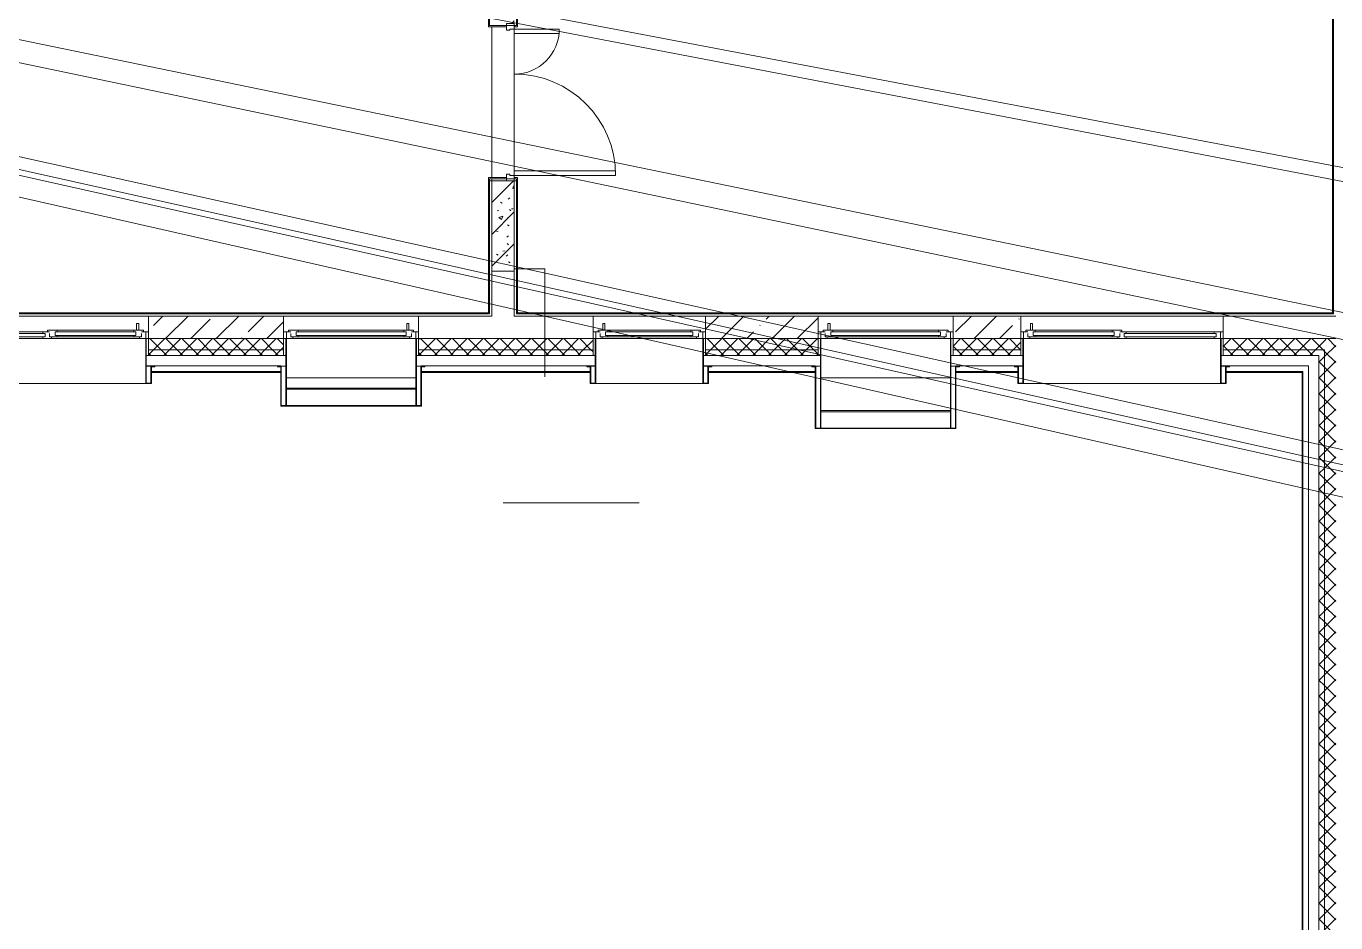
# Model space of a CAD drawing. Header units: millimetres. Extents: x -584918 to 2941280, y 3000189 to 4229862.
# Drawn here: x 179597 to 191234, y 4007252 to 4015217 of the extents above; entities that cross this region are included whole.
import ezdxf

# ---------------------------------------------------------------- set-up
doc = ezdxf.new("R2010")
doc.units = ezdxf.units.MM
doc.linetypes.add('ASVP_Невидимые', pattern=[5, 3, -2])
for name, color, linetype, lineweight in [('_ Окна', 7, 'Continuous', 0), ('Двери', 7, 'Continuous', 0), ('Линии', 7, 'Continuous', 0), ('Обобщенные модели', 7, 'Continuous', 0), ('Ограждение', 7, 'Continuous', 0), ('Окна', 7, 'Continuous', 0), ('Перекрытие', 7, 'Continuous', 0), ('Стены внутренние', 7, 'Continuous', 0), ('Стены наружные', 7, 'Continuous', 0), ('Стены несущие', 7, 'Continuous', 0), ('Стены отделка', 7, 'Continuous', 0), ('Стены перегородки', 7, 'Continuous', 0), ('Стены разрез', 7, 'Continuous', 0), ('Стены штриховка', 7, 'Continuous', 0), ('экспертиза ДУ', 1, 'Continuous', 0)]:
    doc.layers.add(name, color=color, linetype=linetype, lineweight=lineweight)
pattern_1 = [(45, (188753.27, 4005092.9), (-224.506, 224.506), []), (45, (188977.77, 4005092.9), (-224.506, 224.506), [396.875, -79.375, 3.353, -76.022])]
pattern_2 = [(45, (188753.27, 4005092.9), (-235.732, 235.732), []), (45, (188910.42, 4005092.9), (-235.732, 235.732), [])]
pattern_3 = [(45, (188753.27, 4005092.92), (-70.7107, 70.7107), []), (135, (188753.27, 4005092.92), (-70.7107, -70.7107), [])]

# ---------------------------------------------------------------- blocks, each defined once
blk = doc.blocks.new('ASVP_ДверьДеревянная_2 полотна - Межкомнатная 1300х2000h_полотна_ Г Л _1220 в свету_-7189999-АР Этаж 03')
at = {"layer": 'Двери', "lineweight": 18}
for p, q in [((650, 1000), (610, 1000)), ((610, 1000), (610, 100)), ((650, 100), (650, 1000)), ((-650, 500), (-610, 500)), ((-650, 100), (-650, 500)), ((-610, 500), (-610, 100)), ((-680, 100), (-650, 100)), ((-680, 30), (-680, 100)), ((-640, 30), (-680, 30)), ((-610, 100), (-650, 100)), ((-650, 100), (-650, 60)), ((-650, 60), (-640, 60)), ((-640, 60), (-640, 30)), ((610, 100), (650, 100)), ((650, 60), (640, 60)), ((640, 60), (640, 30)), ((640, 30), (680, 30)), ((680, 100), (650, 100)), ((650, 100), (650, 60)), ((680, 30), (680, 100))]:
    blk.add_line(p, q, dxfattribs=at)
at = {"layer": 'Двери', "linetype": 'ASVP_Невидимые', "lineweight": 18}
for p, q in [((-700, 100), (-680, 100)), ((-700, 30), (-700, 100)), ((-680, 30), (-700, 30)), ((-680, 100), (-680, 30)), ((700, 100), (680, 100)), ((680, 100), (680, 30)), ((680, 30), (700, 30)), ((700, 30), (700, 100))]:
    blk.add_line(p, q, dxfattribs=at)
at = {"layer": 'Двери'}
for centre, radius, start, end in [((650, 100), 900, 90, 180), ((-650, 100), 400, 360, 90)]:
    blk.add_arc(centre, radius, start, end, dxfattribs=at)
blk = doc.blocks.new('ASVP_НАЛИЧНИК МДФ_Двери - Наличник дверной МДФ-7405303-АР Этаж 03')
at = {"layer": 'Обобщенные модели'}
for p, q in [((-680, 150), (-680, -1)), ((-670, -5), (-670, 150)), ((670, 150), (670, -5)), ((680, -1), (680, 150)), ((-681, 0), (-740, 0)), ((-740, 0), (-740, -5)), ((-681, -1), (-681, 0)), ((740, 0), (681, 0)), ((681, 0), (681, -1)), ((740, -5), (740, 0)), ((-735, -10), (-675, -10)), ((-680, -1), (-681, -1)), ((675, -10), (735, -10)), ((681, -1), (680, -1))]:
    blk.add_line(p, q, dxfattribs=at)
for centre, start, end in [((-735, -5), 180, 270), ((-675, -5), 270, 360), ((675, -5), 180, 270), ((735, -5), 270, 360)]:
    blk.add_arc(centre, 5, start, end, dxfattribs=at)
blk = doc.blocks.new('ASVP_НАЛИЧНИК МДФ_Двери - Наличник дверной МДФ-7488626-АР Этаж 03')
at = {"layer": 'Обобщенные модели'}
for p, q in [((-681, 0), (-740, 0)), ((-740, 0), (-740, -5)), ((-681, -1), (-681, 0)), ((-680, 20), (-680, -1)), ((-670, -5), (-670, 20)), ((670, 20), (670, -5)), ((680, -1), (680, 20)), ((740, 0), (681, 0)), ((681, 0), (681, -1)), ((740, -5), (740, 0)), ((-735, -10), (-675, -10)), ((-680, -1), (-681, -1)), ((675, -10), (735, -10)), ((681, -1), (680, -1))]:
    blk.add_line(p, q, dxfattribs=at)
for centre, start, end in [((-735, -5), 180, 270), ((-675, -5), 270, 360), ((675, -5), 180, 270), ((735, -5), 270, 360)]:
    blk.add_arc(centre, 5, start, end, dxfattribs=at)
blk = doc.blocks.new('Окно_ПВХ_1Створка_1Фрамуга-верх - ОП_2100_h_х1150_1ст1фр-V69-АР Этаж 03')
at = {"layer": '_ Окна'}
for p, q in [((-519, 100), (-600, 100)), ((-600, 100), (-600, 40)), ((-600, 40), (-537, 40)), ((-575, 40), (-575, 100)), ((-555, 26), (-555, 40)), ((-470, 26), (-555, 26)), ((-537, 54), (-537, 86)), ((-537, 86), (-519, 86)), ((-519, 86), (-519, 100)), ((-470, 86), (-519, 86)), ((-488, 72), (-488, 40)), ((-470, 72), (-488, 72)), ((-488, 72), (488, 72)), ((-488, 40), (-470, 40)), ((-488, 40), (488, 40)), ((-470, 86), (-470, 72)), ((-470, 40), (-470, 26)), ((470, 86), (470, 72)), ((470, 86), (519, 86)), ((470, 72), (488, 72)), ((470, 40), (470, 26)), ((488, 40), (470, 40)), ((555, 26), (470, 26)), ((488, 72), (488, 40)), ((519, 100), (519, 86)), ((600, 100), (519, 100)), ((519, 86), (537, 86)), ((537, 86), (537, 54)), ((537, 40), (600, 40)), ((555, 40), (555, 26)), ((575, 40), (575, 100)), ((600, 40), (600, 100))]:
    blk.add_line(p, q, dxfattribs=at)
at = {"layer": 'Окна'}
for p, q in [((-519, 100), (519, 100)), ((-514, -34), (-514, 26)), ((-494, 26), (-494, -34)), ((-470, 86), (470, 86)), ((470, 26), (-470, 26)), ((-494, -34), (-514, -34))]:
    blk.add_line(p, q, dxfattribs=at)
blk = doc.blocks.new('Окно_ПВХ_2Створки_1Фрамуга-верх - ОП_2100_h_х1750_2ст1фр-V70-АР Этаж 03')
at = {"layer": '_ Окна'}
for p, q in [((-819, 100), (-900, 100)), ((-900, 100), (-900, 40)), ((-900, 40), (-837, 40)), ((-875, 40), (-875, 100)), ((-855, 26), (-855, 40)), ((-770, 26), (-855, 26)), ((-837, 54), (-837, 86)), ((-837, 86), (-819, 86)), ((-819, 86), (-819, 100)), ((-770, 86), (-819, 86)), ((-788, 72), (-788, 40)), ((-770, 72), (-788, 72)), ((-788, 72), (-69, 72)), ((-788, 40), (-770, 40)), ((-788, 40), (-69, 40)), ((-770, 86), (-770, 72)), ((-770, 40), (-770, 26)), ((-87, 86), (-87, 72)), ((-87, 86), (-38, 86)), ((-87, 72), (-69, 72)), ((-87, 40), (-87, 26)), ((-69, 40), (-87, 40)), ((-2, 26), (-87, 26)), ((-69, 72), (-69, 40)), ((38, 100), (-38, 100)), ((-38, 100), (-38, 86)), ((-38, 86), (-20, 86)), ((-20, 86), (-20, 54)), ((-20, 40), (20, 40)), ((-2, 40), (-2, 26)), ((20, 54), (20, 86)), ((20, 86), (38, 86)), ((20, 54), (837, 54)), ((20, 54), (38, 54)), ((38, 40), (20, 40)), ((38, 86), (38, 100)), ((38, 86), (819, 86)), ((38, 54), (38, 40)), ((819, 100), (819, 86)), ((900, 100), (819, 100)), ((819, 86), (837, 86)), ((819, 54), (819, 40)), ((837, 54), (819, 54)), ((837, 40), (819, 40)), ((837, 86), (837, 54)), ((837, 40), (900, 40)), ((875, 40), (875, 100)), ((900, 40), (900, 100))]:
    blk.add_line(p, q, dxfattribs=at)
at = {"layer": 'Окна'}
for p, q in [((-819, 100), (-38, 100)), ((-814, -34), (-814, 26)), ((-794, 26), (-794, -34)), ((-770, 86), (-87, 86)), ((-87, 26), (-770, 26)), ((38, 100), (819, 100)), ((819, 40), (38, 40)), ((-794, -34), (-814, -34))]:
    blk.add_line(p, q, dxfattribs=at)
blk = doc.blocks.new('Окно_ПВХ_2Створки_1Фрамуга-верх - ОП_2100_h_х1750_2ст1фр-7975844-АР Этаж 03')
at = {"layer": '_ Окна'}
for p, q in [((-900, -40), (-837, -40)), ((-900, -100), (-900, -40)), ((-819, -100), (-900, -100)), ((-875, -40), (-875, -100)), ((-855, -26), (-855, -40)), ((-770, -26), (-855, -26)), ((-837, -54), (-837, -86)), ((-837, -86), (-819, -86)), ((-819, -86), (-819, -100)), ((-770, -86), (-819, -86)), ((-788, -40), (-770, -40)), ((-788, -72), (-788, -40)), ((-788, -40), (-69, -40)), ((-770, -72), (-788, -72)), ((-788, -72), (-69, -72)), ((-770, -40), (-770, -26)), ((-770, -86), (-770, -72)), ((-2, -26), (-87, -26)), ((-87, -40), (-87, -26)), ((-69, -40), (-87, -40)), ((-87, -72), (-69, -72)), ((-87, -86), (-87, -72)), ((-87, -86), (-38, -86)), ((-69, -72), (-69, -40)), ((-38, -86), (-20, -86)), ((-38, -100), (-38, -86)), ((38, -100), (-38, -100)), ((-20, -40), (20, -40)), ((-20, -86), (-20, -54)), ((-2, -40), (-2, -26)), ((38, -40), (20, -40)), ((20, -54), (20, -86)), ((20, -54), (837, -54)), ((20, -54), (38, -54)), ((20, -86), (38, -86)), ((38, -54), (38, -40)), ((38, -86), (38, -100)), ((38, -86), (819, -86)), ((837, -40), (819, -40)), ((819, -54), (819, -40)), ((837, -54), (819, -54)), ((819, -86), (837, -86)), ((819, -100), (819, -86)), ((900, -100), (819, -100)), ((837, -40), (900, -40)), ((837, -86), (837, -54)), ((875, -40), (875, -100)), ((900, -40), (900, -100))]:
    blk.add_line(p, q, dxfattribs=at)
at = {"layer": 'Окна'}
for p, q in [((-794, 34), (-814, 34)), ((-814, 34), (-814, -26)), ((-794, -26), (-794, 34)), ((-819, -100), (-38, -100)), ((-87, -26), (-770, -26)), ((-770, -86), (-87, -86)), ((819, -40), (38, -40)), ((38, -100), (819, -100))]:
    blk.add_line(p, q, dxfattribs=at)
blk = doc.blocks.new('Окно_ПВХ_1Створка_1Фрамуга-верх - ОП_2100_h_х950_1ст1фр-7962697-АР Этаж 03')
at = {"layer": '_ Окна'}
for p, q in [((-500, -40), (-437, -40)), ((-500, -100), (-500, -40)), ((-419, -100), (-500, -100)), ((-475, -40), (-475, -100)), ((-455, -26), (-455, -40)), ((-370, -26), (-455, -26)), ((-437, -54), (-437, -86)), ((-437, -86), (-419, -86)), ((-419, -86), (-419, -100)), ((-370, -86), (-419, -86)), ((-388, -40), (-370, -40)), ((-388, -72), (-388, -40)), ((-388, -40), (388, -40)), ((-370, -72), (-388, -72)), ((-388, -72), (388, -72)), ((-370, -40), (-370, -26)), ((-370, -86), (-370, -72)), ((455, -26), (370, -26)), ((370, -40), (370, -26)), ((388, -40), (370, -40)), ((370, -72), (388, -72)), ((370, -86), (370, -72)), ((370, -86), (419, -86)), ((388, -72), (388, -40)), ((419, -86), (437, -86)), ((419, -100), (419, -86)), ((500, -100), (419, -100)), ((437, -40), (500, -40)), ((437, -86), (437, -54)), ((455, -40), (455, -26)), ((475, -40), (475, -100)), ((500, -40), (500, -100))]:
    blk.add_line(p, q, dxfattribs=at)
at = {"layer": 'Окна'}
for p, q in [((-394, 34), (-414, 34)), ((-414, 34), (-414, -26)), ((-394, -26), (-394, 34)), ((-419, -100), (419, -100)), ((370, -26), (-370, -26)), ((-370, -86), (370, -86))]:
    blk.add_line(p, q, dxfattribs=at)
blk = doc.blocks.new('Окно_ПВХ_1Створка_1Фрамуга-верх - ОП_2100_h_х1150_1ст1фр-7962693-АР Этаж 03')
at = {"layer": '_ Окна'}
for p, q in [((-600, -40), (-537, -40)), ((-600, -100), (-600, -40)), ((-519, -100), (-600, -100)), ((-575, -40), (-575, -100)), ((-555, -26), (-555, -40)), ((-470, -26), (-555, -26)), ((-537, -54), (-537, -86)), ((-537, -86), (-519, -86)), ((-519, -86), (-519, -100)), ((-470, -86), (-519, -86)), ((-488, -40), (-470, -40)), ((-488, -72), (-488, -40)), ((-488, -40), (488, -40)), ((-470, -72), (-488, -72)), ((-488, -72), (488, -72)), ((-470, -40), (-470, -26)), ((-470, -86), (-470, -72)), ((555, -26), (470, -26)), ((470, -40), (470, -26)), ((488, -40), (470, -40)), ((470, -72), (488, -72)), ((470, -86), (470, -72)), ((470, -86), (519, -86)), ((488, -72), (488, -40)), ((519, -86), (537, -86)), ((519, -100), (519, -86)), ((600, -100), (519, -100)), ((537, -40), (600, -40)), ((537, -86), (537, -54)), ((555, -40), (555, -26)), ((575, -40), (575, -100)), ((600, -40), (600, -100))]:
    blk.add_line(p, q, dxfattribs=at)
at = {"layer": 'Окна'}
for p, q in [((-494, 34), (-514, 34)), ((-514, 34), (-514, -26)), ((-494, -26), (-494, 34)), ((-519, -100), (519, -100)), ((470, -26), (-470, -26)), ((-470, -86), (470, -86))]:
    blk.add_line(p, q, dxfattribs=at)
blk = doc.blocks.new('Откос с зашивкой _верх_низ_ - Откос-7944807-АР Этаж 03')
at = {"layer": 'Обобщенные модели'}
for p, q in [((-925, 100), (-925, -50)), ((-875, 100), (-925, 100)), ((-920, -55), (-920, 95)), ((-920, 95), (-875, 95)), ((-880, 100), (-880, -300)), ((-875, 100), (-880, 100)), ((875, 100), (-875, 100)), ((-875, -300), (-875, 100)), ((-875, 95), (-875, 100)), ((-875, 100), (875, 100)), ((880, 100), (875, 100)), ((875, 100), (875, -300)), ((925, 100), (875, 100)), ((875, 100), (875, 95)), ((875, 95), (920, 95)), ((880, -300), (880, 100)), ((920, 95), (920, -55)), ((925, -50), (925, 100)), ((-925, -50), (-955, -50)), ((-955, -50), (-955, -55)), ((-955, -55), (-920, -55)), ((-880, -55), (-920, -55)), ((920, -55), (880, -55)), ((920, -55), (955, -55)), ((955, -50), (925, -50)), ((955, -55), (955, -50))]:
    blk.add_line(p, q, dxfattribs=at)
blk = doc.blocks.new('Откос с зашивкой _верх_низ_ - Откос-7944808-АР Этаж 03')
at = {"layer": 'Обобщенные модели'}
for p, q in [((-925, 100), (-925, -50)), ((-875, 100), (-925, 100)), ((-920, -55), (-920, 95)), ((-920, 95), (-875, 95)), ((-880, 100), (-880, -300)), ((-875, 100), (-880, 100)), ((875, 100), (-875, 100)), ((-875, -300), (-875, 100)), ((-875, 95), (-875, 100)), ((-875, 100), (875, 100)), ((880, 100), (875, 100)), ((875, 100), (875, -300)), ((925, 100), (875, 100)), ((875, 100), (875, 95)), ((875, 95), (920, 95)), ((880, -300), (880, 100)), ((920, 95), (920, -55)), ((925, -50), (925, 100)), ((-925, -50), (-955, -50)), ((-955, -50), (-955, -55)), ((-955, -55), (-920, -55)), ((-880, -55), (-920, -55)), ((920, -55), (880, -55)), ((920, -55), (955, -55)), ((955, -50), (925, -50)), ((955, -55), (955, -50))]:
    blk.add_line(p, q, dxfattribs=at)
blk = doc.blocks.new('Откос с зашивкой _верх_низ_ - Откос-7920918-АР Этаж 03')
at = {"layer": 'Обобщенные модели'}
for p, q in [((-525, 100), (-525, -50)), ((-475, 100), (-525, 100)), ((-520, -55), (-520, 95)), ((-520, 95), (-475, 95)), ((-480, 100), (-480, -300)), ((-475, 100), (-480, 100)), ((475, 100), (-475, 100)), ((-475, -300), (-475, 100)), ((-475, 95), (-475, 100)), ((-475, 100), (475, 100)), ((480, 100), (475, 100)), ((475, 100), (475, -300)), ((525, 100), (475, 100)), ((475, 100), (475, 95)), ((475, 95), (520, 95)), ((480, -300), (480, 100)), ((520, 95), (520, -55)), ((525, -50), (525, 100)), ((-525, -50), (-555, -50)), ((-555, -50), (-555, -55)), ((-555, -55), (-520, -55)), ((-480, -55), (-520, -55)), ((520, -55), (480, -55)), ((520, -55), (555, -55)), ((555, -50), (525, -50)), ((555, -55), (555, -50))]:
    blk.add_line(p, q, dxfattribs=at)
blk = doc.blocks.new('Откос с зашивкой _верх_низ_ - Откос-7944820-АР Этаж 03')
at = {"layer": 'Обобщенные модели'}
for p, q in [((-625, 500), (-625, -50)), ((-575, 500), (-625, 500)), ((-620, -55), (-620, 495)), ((-620, 495), (-575, 495)), ((-580, 500), (-580, -300)), ((-575, 500), (-580, 500)), ((575, 500), (-575, 500)), ((-575, -300), (-575, 500)), ((-575, 495), (-575, 500)), ((-575, 500), (575, 500)), ((-575, 495), (575, 495)), ((580, 500), (575, 500)), ((575, 500), (575, -300)), ((625, 500), (575, 500)), ((575, 500), (575, 495)), ((575, 495), (620, 495)), ((580, -300), (580, 500)), ((620, 495), (620, -55)), ((625, -50), (625, 500)), ((575, 50), (-575, 50)), ((-625, -50), (-655, -50)), ((-655, -50), (-655, -55)), ((-655, -55), (-620, -55)), ((-580, -55), (-620, -55)), ((620, -55), (580, -55)), ((620, -55), (655, -55)), ((655, -50), (625, -50)), ((655, -55), (655, -50))]:
    blk.add_line(p, q, dxfattribs=at)
blk = doc.blocks.new('Ограждение 18 - Ограждение 1-7950162-АР Этаж 03')
at = {"layer": 'Ограждение'}
for p, q in [((-2094, 6709), (-944, 6709)), ((-944, 6699), (-2094, 6699))]:
    blk.add_line(p, q, dxfattribs=at)
blk = doc.blocks.new('Ограждение 1 - Ограждение 1-7950334-АР Этаж 03')
at = {"layer": 'Ограждение'}
for p, q in [((-6844, 6909), (-5694, 6909)), ((-5694, 6899), (-6844, 6899))]:
    blk.add_line(p, q, dxfattribs=at)

msp = doc.modelspace()

# ---------------------------------------------------------------- hatches: boundary and pattern name
at = {"layer": 'Стены внутренние'}
h = msp.add_hatch(dxfattribs=at)
h.set_pattern_fill('FP_4', color=256, style=0, pattern_type=2)
h.set_pattern_definition([(45, (188753.27, 4005092.92), (-141.4214, 141.4214), [])])
h.paths.add_polyline_path([(183851.135, 4013042.249), (183934.165, 4013042.249), (183934.165, 4013842.249), (183734.165, 4013842.249), (183734.165, 4013042.249)])
h.paths.add_polyline_path([(183864.165, 4015242.249), (183934.165, 4015242.249), (183934.165, 4015792.249), (183734.165, 4015792.249), (183734.165, 4015242.249), (183851.135, 4015242.249)])
h = msp.add_hatch(dxfattribs=at)
h.set_pattern_fill('FP_5', color=256, style=0, pattern_type=2)
h.set_pattern_definition([(50, (188753.27, 4005092.92), (364.368, -31.878), [38.1, -419.1]), (355, (188753.27, 4005092.9), (-70.486, 382.113), [30.48, -335.28]), (100.451, (188783.63, 4005090.26), (293.885, 350.233), [32.38, -356.18]), (46.184, (188753.27, 4005194.5), (542.158, -84.086), [57.15, -628.65]), (96.636, (188798.45, 4005187.5), (474.805, 494.855), [48.57, -534.27]), (351.184, (188753.27, 4005194.5), (474.81, 494.85), [45.72, -502.92]), (21, (188804.07, 4005169.12), (303.2285, -204.5305), [38.1, -419.1]), (326, (188804.07, 4005169.1), (123.604, 368.376), [30.48, -335.28]), (71.451, (188829.33, 4005152.07), (426.834, 163.843), [32.38, -356.18]), (37.5, (188753.27, 4005092.92), (6.1766, 169.1102), [16.764, -314.452, 16.764, -323.596, -336.55]), (37.5, (188753.27, 4005092.92), (6.1766, 169.1102), [-671.576, 16.764, -319.786]), (7.5, (188753.27, 4005092.92), (133.639, 200.3615), [16.764, -177.292, 16.764, -306.832, -128.27]), (7.5, (188753.27, 4005092.92), (133.639, 200.3615), [-517.652, 16.764, -111.506]), (327.5, (188639.98, 4005092.92), (271.1818, -11.4584), [16.764, -110.236, 16.764, -379.476, -525.78]), (327.5, (188639.98, 4005092.92), (271.1818, -11.4584), [-523.24, 16.764, -509.016]), (317.5, (188589.18, 4005092.92), (296.2585, 50.853), [16.764, -148.336, 16.764, -246.38, -373.38]), (317.5, (188589.18, 4005092.92), (296.2585, 50.853), [-428.244, 16.764, -356.616])])
h.paths.add_polyline_path([(183851.135, 4013042.249), (183934.165, 4013042.249), (183934.165, 4013842.249), (183734.165, 4013842.249), (183734.165, 4013042.249)])
h.paths.add_polyline_path([(183864.165, 4015242.249), (183934.165, 4015242.249), (183934.165, 4015792.249), (183734.165, 4015792.249), (183734.165, 4015242.249), (183851.135, 4015242.249)])
h = msp.add_hatch(dxfattribs=at)
h.set_pattern_fill('FP_2', color=256, style=0, pattern_type=2)
h.set_pattern_definition(pattern_1)
h.paths.add_polyline_path([(180964.206, 4012442.249), (181884.165, 4012442.249), (181884.165, 4012642.249), (180684.165, 4012642.249), (180684.165, 4012442.249), (180704.165, 4012442.249)])
h = msp.add_hatch(dxfattribs=at)
h.set_pattern_fill('FP_2', color=256, style=0, pattern_type=2)
h.set_pattern_definition(pattern_1)
h.paths.add_polyline_path([(187834.165, 4012442.249), (188434.165, 4012442.249), (188434.165, 4012642.249), (187834.165, 4012642.249), (187834.165, 4012456.249)])
h.paths.add_polyline_path([(186634.165, 4012442.249), (186634.165, 4012642.249), (185634.165, 4012642.249), (185634.165, 4012442.249), (186614.165, 4012442.249)])
at = {"layer": 'Стены наружные'}
h = msp.add_hatch(dxfattribs=at)
h.set_pattern_fill('FP_1', color=256, style=0, pattern_type=2)
h.set_pattern_definition(pattern_3)
h.paths.add_polyline_path([(190587.303, 4012342.249), (191134.165, 4012342.249), (191134.165, 4012442.249), (190234.165, 4012442.249), (190234.165, 4012342.249), (190259.165, 4012342.249)])
h.paths.add_polyline_path([(188434.165, 4012342.249), (188434.165, 4012442.249), (187834.165, 4012442.249), (187834.165, 4012342.249), (188414.165, 4012342.249)])
h.paths.add_polyline_path([(183369.98, 4012342.249), (184634.165, 4012342.249), (184634.165, 4012442.249), (183084.165, 4012442.249), (183084.165, 4012342.249), (183104.165, 4012342.249)])
h.paths.add_polyline_path([(186614.165, 4012342.249), (186634.165, 4012342.249), (186634.165, 4012442.249), (185634.165, 4012442.249), (185634.165, 4012342.249), (185775.755, 4012342.249)])
h.paths.add_polyline_path([(181864.165, 4012342.249), (181884.165, 4012342.249), (181884.165, 4012442.249), (180684.165, 4012442.249), (180684.165, 4012342.249), (180964.206, 4012342.249)])
h.paths.add_polyline_path([(178884.165, 4012342.249), (178884.165, 4012442.249), (177734.165, 4012442.249), (177735.117, 4012342.249), (178864.165, 4012342.249)])
h = msp.add_hatch(dxfattribs=at)
h.set_pattern_fill('FP_1', color=256, style=0, pattern_type=2)
h.set_pattern_definition(pattern_3)
h.paths.add_polyline_path([(191234.165, 4007042.249), (191234.165, 4012442.249), (191134.165, 4012442.249), (191134.165, 4007042.249)])
h = msp.add_hatch(dxfattribs=at)
h.set_pattern_fill('FP_1', color=256, style=0, pattern_type=2)
h.set_pattern_definition(pattern_3)
h.paths.add_polyline_path([(190992.165, 4012292.249), (191084.165, 4012292.249), (191084.165, 4012342.249), (190234.165, 4012342.249), (190234.165, 4012292.249), (190942.165, 4012292.249)])
h.paths.add_polyline_path([(188434.165, 4012292.249), (188434.165, 4012342.249), (187834.165, 4012342.249), (187834.165, 4012292.249), (188414.165, 4012292.249)])
h.paths.add_polyline_path([(186614.165, 4012292.249), (186634.165, 4012292.249), (186634.165, 4012342.249), (185634.165, 4012342.249), (185634.165, 4012292.249), (186609.165, 4012292.249)])
h.paths.add_polyline_path([(184614.165, 4012292.249), (184634.165, 4012292.249), (184634.165, 4012342.249), (183084.165, 4012342.249), (183084.165, 4012292.249), (184609.165, 4012292.249)])
h.paths.add_polyline_path([(178884.165, 4012292.249), (178884.165, 4012342.249), (177684.165, 4012342.249), (177684.165, 4012292.249), (178864.165, 4012292.249)])
h.paths.add_polyline_path([(180709.165, 4012292.249), (181884.165, 4012292.249), (181884.165, 4012342.249), (180684.165, 4012342.249), (180684.165, 4012292.249), (180704.165, 4012292.249)])
h = msp.add_hatch(dxfattribs=at)
h.set_pattern_fill('FP_1', color=256, style=0, pattern_type=2)
h.set_pattern_definition(pattern_3)
h.paths.add_polyline_path([(191084.165, 4006942.249), (191134.165, 4006942.249), (191134.165, 4012342.249), (191084.165, 4012342.249), (191084.165, 4006944.422)])
h = msp.add_hatch(dxfattribs=at)
h.set_pattern_fill('FP_6', color=256, style=0, pattern_type=2)
h.set_pattern_definition(pattern_2)
h.paths.add_polyline_path([(181859.165, 4012142.249), (181859.165, 4012150.249), (180709.165, 4012150.249), (180709.165, 4012142.249), (180964.206, 4012142.249)])
h = msp.add_hatch(dxfattribs=at)
h.set_pattern_fill('FP_6', color=256, style=0, pattern_type=2)
h.set_pattern_definition(pattern_2)
h.paths.add_polyline_path([(183109.165, 4012142.249), (184609.165, 4012142.249), (184609.165, 4012150.249), (183109.165, 4012150.249)])
h = msp.add_hatch(dxfattribs=at)
h.set_pattern_fill('FP_6', color=256, style=0, pattern_type=2)
h.set_pattern_definition(pattern_2)
h.paths.add_polyline_path([(186609.165, 4012142.249), (186609.165, 4012150.249), (185659.165, 4012150.249), (185659.165, 4012142.249), (185775.755, 4012142.249)])
h = msp.add_hatch(dxfattribs=at)
h.set_pattern_fill('FP_6', color=256, style=0, pattern_type=2)
h.set_pattern_definition(pattern_2)
h.paths.add_polyline_path([(188409.165, 4012142.249), (188409.165, 4012150.249), (187859.165, 4012150.249), (187859.165, 4012142.249), (188181.529, 4012142.249)])
h = msp.add_hatch(dxfattribs=at)
h.set_pattern_fill('FP_6', color=256, style=0, pattern_type=2)
h.set_pattern_definition(pattern_2)
h.paths.add_polyline_path([(190587.303, 4012142.249), (190934.165, 4012142.249), (190934.165, 4012150.249), (190259.165, 4012150.249), (190259.165, 4012142.249)])
h = msp.add_hatch(dxfattribs=at)
h.set_pattern_fill('FP_6', color=256, style=0, pattern_type=2)
h.set_pattern_definition(pattern_2)
h.paths.add_polyline_path([(190934.165, 4006742.249), (190942.165, 4006742.249), (190942.165, 4012150.249), (190934.165, 4012150.249), (190934.165, 4006750.249)])

# ---------------------------------------------------------------- linework, layer by layer
at = {"layer": 'Линии'}
for p, q in [((183934.165, 4013062.249), (184204.165, 4013062.249)), ((184204.165, 4013062.249), (184204.165, 4012102.249)), ((183834.165, 4010982.249), (185044.165, 4010982.249))]:
    msp.add_line(p, q, dxfattribs=at)
at = {"layer": 'Обобщенные модели'}
for p, q in [((181864.165, 4012197.249), (181904.165, 4012197.249)), ((183064.165, 4012197.249), (183104.165, 4012197.249)), ((181909.165, 4012092.249), (183059.165, 4012092.249)), ((183059.165, 4011847.249), (181909.165, 4011847.249)), ((183059.165, 4011842.249), (181909.165, 4011842.249)), ((181909.165, 4011842.249), (183059.165, 4011842.249))]:
    msp.add_line(p, q, dxfattribs=at)
at = {"layer": 'Перекрытие'}
for p, q in [((183734.165, 4013872.249), (183734.165, 4015212.249)), ((183934.165, 4015152.249), (183934.165, 4013932.249)), ((183734.165, 4013842.249), (183734.165, 4013862.249))]:
    msp.add_line(p, q, dxfattribs=at)
at = {"layer": 'Стены внутренние'}
for p, q in [((191204.165, 4012672.249), (191204.165, 4019642.249)), ((183704.165, 4012672.249), (183704.165, 4013802.249)), ((183704.165, 4013802.249), (183709.165, 4013802.249)), ((183964.165, 4013802.249), (183959.165, 4013802.249)), ((183964.165, 4013802.249), (183964.165, 4012672.249)), ((178064.165, 4012672.249), (183704.165, 4012672.249)), ((183084.165, 4012642.249), (183084.165, 4012502.249)), ((183964.165, 4012672.249), (191204.165, 4012672.249)), ((184634.165, 4012502.249), (184634.165, 4012642.249)), ((190234.165, 4012642.249), (190234.165, 4012502.249))]:
    msp.add_line(p, q, dxfattribs=at)
at = {"layer": 'Стены наружные'}
for p, q in [((180684.165, 4012292.249), (180664.165, 4012292.249)), ((181904.165, 4012292.249), (181884.165, 4012292.249)), ((183084.165, 4012292.249), (183064.165, 4012292.249)), ((184654.165, 4012292.249), (184634.165, 4012292.249)), ((185634.165, 4012292.249), (185614.165, 4012292.249)), ((186654.165, 4012292.249), (186634.165, 4012292.249)), ((187834.165, 4012292.249), (187814.165, 4012292.249)), ((188454.165, 4012292.249), (188434.165, 4012292.249)), ((190234.165, 4012292.249), (190214.165, 4012292.249)), ((180664.165, 4012200.249), (180709.165, 4012200.249)), ((184609.165, 4012200.249), (184654.165, 4012200.249)), ((185614.165, 4012200.249), (185659.165, 4012200.249)), ((188409.165, 4012200.249), (188454.165, 4012200.249)), ((190214.165, 4012200.249), (190259.165, 4012200.249))]:
    msp.add_line(p, q, dxfattribs=at)
at = {"layer": 'Стены несущие'}
for p, q in [((183864.165, 4013842.249), (183734.165, 4013842.249)), ((183734.165, 4013842.249), (183734.165, 4013042.249)), ((183934.165, 4013042.249), (183934.165, 4013842.249)), ((183734.165, 4013042.249), (183934.165, 4013042.249)), ((181884.165, 4012642.249), (180684.165, 4012642.249)), ((180684.165, 4012642.249), (180684.165, 4012502.249)), ((181884.165, 4012502.249), (181884.165, 4012642.249)), ((186634.165, 4012642.249), (185634.165, 4012642.249)), ((185634.165, 4012642.249), (185634.165, 4012502.249)), ((186634.165, 4012502.249), (186634.165, 4012642.249)), ((188434.165, 4012642.249), (187834.165, 4012642.249)), ((187834.165, 4012642.249), (187834.165, 4012502.249)), ((188434.165, 4012502.249), (188434.165, 4012642.249)), ((180684.165, 4012442.249), (181884.165, 4012442.249)), ((181884.165, 4012442.249), (180684.165, 4012442.249)), ((185634.165, 4012442.249), (186634.165, 4012442.249)), ((186634.165, 4012442.249), (185634.165, 4012442.249)), ((187834.165, 4012442.249), (188434.165, 4012442.249)), ((188434.165, 4012442.249), (187834.165, 4012442.249))]:
    msp.add_line(p, q, dxfattribs=at)
at = {"layer": 'Стены отделка'}
for p, q in [((191214.165, 4019642.249), (191214.165, 4012662.249)), ((183734.165, 4013842.249), (183714.165, 4013842.249)), ((183714.165, 4013842.249), (183714.165, 4012662.249)), ((183954.165, 4013842.249), (183934.165, 4013842.249)), ((183954.165, 4012662.249), (183954.165, 4013842.249)), ((183734.165, 4012642.249), (183734.165, 4013042.249)), ((183934.165, 4013042.249), (183934.165, 4012642.249)), ((178034.165, 4012642.249), (183734.165, 4012642.249)), ((183714.165, 4012662.249), (178054.165, 4012662.249)), ((183934.165, 4012642.249), (191234.165, 4012642.249)), ((191214.165, 4012662.249), (183954.165, 4012662.249)), ((181859.165, 4012200.249), (180709.165, 4012200.249)), ((180709.165, 4012200.249), (180709.165, 4012142.249)), ((180709.165, 4012142.249), (181859.165, 4012142.249)), ((181859.165, 4012142.249), (181859.165, 4012200.249)), ((184609.165, 4012200.249), (183109.165, 4012200.249)), ((183109.165, 4012200.249), (183109.165, 4012142.249)), ((183109.165, 4012142.249), (184609.165, 4012142.249)), ((184609.165, 4012142.249), (184609.165, 4012200.249)), ((186609.165, 4012200.249), (185659.165, 4012200.249)), ((185659.165, 4012200.249), (185659.165, 4012142.249)), ((185659.165, 4012142.249), (186609.165, 4012142.249)), ((186609.165, 4012142.249), (186609.165, 4012200.249)), ((188409.165, 4012200.249), (187859.165, 4012200.249)), ((187859.165, 4012200.249), (187859.165, 4012142.249)), ((187859.165, 4012142.249), (188409.165, 4012142.249)), ((188409.165, 4012142.249), (188409.165, 4012200.249)), ((190992.165, 4012200.249), (190259.165, 4012200.249)), ((190259.165, 4012200.249), (190259.165, 4012142.249)), ((190259.165, 4012142.249), (190934.165, 4012142.249)), ((190934.165, 4012142.249), (190934.165, 4006742.249)), ((190992.165, 4006800.249), (190992.165, 4012200.249))]:
    msp.add_line(p, q, dxfattribs=at)
at = {"layer": 'Стены перегородки'}
for p, q in [((180684.165, 4012442.249), (180684.165, 4012292.249)), ((181884.165, 4012292.249), (181884.165, 4012442.249)), ((184634.165, 4012442.249), (183084.165, 4012442.249)), ((183084.165, 4012442.249), (183084.165, 4012292.249)), ((184634.165, 4012292.249), (184634.165, 4012442.249)), ((185634.165, 4012442.249), (185634.165, 4012292.249)), ((186634.165, 4012292.249), (186634.165, 4012442.249)), ((187834.165, 4012442.249), (187834.165, 4012292.249)), ((188434.165, 4012292.249), (188434.165, 4012442.249)), ((191234.165, 4012442.249), (190234.165, 4012442.249)), ((190234.165, 4012442.249), (190234.165, 4012292.249)), ((180684.165, 4012292.249), (181884.165, 4012292.249)), ((183084.165, 4012292.249), (184634.165, 4012292.249)), ((185634.165, 4012292.249), (186634.165, 4012292.249)), ((187834.165, 4012292.249), (188434.165, 4012292.249)), ((190234.165, 4012292.249), (191084.165, 4012292.249)), ((191084.165, 4012292.249), (191084.165, 4006892.249))]:
    msp.add_line(p, q, dxfattribs=at)
at = {"layer": 'Стены разрез'}
for p, q in [((181904.165, 4012442.249), (181904.165, 4011842.249)), ((181909.165, 4011842.249), (181909.165, 4012442.249)), ((183059.165, 4012442.249), (183059.165, 4011842.249)), ((183064.165, 4011842.249), (183064.165, 4012442.249)), ((181864.165, 4012197.249), (181829.165, 4012197.249)), ((181829.165, 4012197.249), (181829.165, 4012192.249)), ((181829.165, 4012192.249), (181859.165, 4012192.249)), ((181859.165, 4012192.249), (181859.165, 4011842.249)), ((181864.165, 4011847.249), (181864.165, 4012197.249)), ((183139.165, 4012197.249), (183104.165, 4012197.249)), ((183104.165, 4012197.249), (183104.165, 4011847.249)), ((183109.165, 4011842.249), (183109.165, 4012192.249)), ((183109.165, 4012192.249), (183139.165, 4012192.249)), ((183139.165, 4012192.249), (183139.165, 4012197.249)), ((181859.165, 4011842.249), (181909.165, 4011842.249)), ((181909.165, 4011847.249), (181864.165, 4011847.249)), ((181904.165, 4011842.249), (181909.165, 4011842.249)), ((181909.165, 4011842.249), (181909.165, 4011847.249)), ((183104.165, 4011847.249), (183059.165, 4011847.249)), ((183059.165, 4011847.249), (183059.165, 4011842.249)), ((183059.165, 4011842.249), (183109.165, 4011842.249)), ((183059.165, 4011842.249), (183064.165, 4011842.249))]:
    msp.add_line(p, q, dxfattribs=at)
at = {"layer": 'Стены штриховка'}
for p, q in [((180684.165, 4012342.249), (181884.165, 4012342.249)), ((183084.165, 4012342.249), (184634.165, 4012342.249)), ((185634.165, 4012342.249), (186634.165, 4012342.249)), ((187834.165, 4012342.249), (188434.165, 4012342.249)), ((190234.165, 4012342.249), (191134.165, 4012342.249)), ((191134.165, 4012342.249), (191134.165, 4006942.249)), ((181859.165, 4012150.249), (180709.165, 4012150.249)), ((184609.165, 4012150.249), (183109.165, 4012150.249)), ((185659.165, 4012150.249), (186609.165, 4012150.249)), ((187859.165, 4012150.249), (188409.165, 4012150.249)), ((190259.165, 4012150.249), (190942.165, 4012150.249)), ((190934.165, 4012142.249), (190934.165, 4012150.249)), ((190942.165, 4012150.249), (190942.165, 4006750.249))]:
    msp.add_line(p, q, dxfattribs=at)
at = {"layer": 'экспертиза ДУ'}
for points in [[(194269.216, 4011811.649), (111457.279, 4029128.128)], [(111457.279, 4029128.128), (195205.731, 4011868.456)], [(201193.548, 4011941.16), (111457.279, 4029128.128)], [(111457.279, 4029128.128), (202128.636, 4011903.308)], [(207160.158, 4007437.336), (111457.279, 4029128.128)], [(111457.279, 4029128.128), (208108.666, 4007571.506)], [(214637.757, 4006036.567), (111457.279, 4029128.128)], [(111457.279, 4029128.128), (215582.524, 4006080.099)]]:
    msp.add_lwpolyline(points, dxfattribs=at)

# ---------------------------------------------------------------- block references
at = {"layer": 'Двери', "rotation": 269.9999999999999}
msp.add_blockref('ASVP_ДверьДеревянная_2 полотна - Межкомнатная 1300х2000h_полотна_ Г Л _1220 в свету_-7189999-АР Этаж 03', (183834.165, 4014542.249), dxfattribs=at)
at = {"layer": 'Обобщенные модели'}
for name, p, rotation in [('ASVP_НАЛИЧНИК МДФ_Двери - Наличник дверной МДФ-7405303-АР Этаж 03', (183714.165, 4014542.249), 269.9999999999999), ('ASVP_НАЛИЧНИК МДФ_Двери - Наличник дверной МДФ-7488626-АР Этаж 03', (183954.165, 4014542.249), 89.99999999999972), ('Откос с зашивкой _верх_низ_ - Откос-7944807-АР Этаж 03', (179784.165, 4012142.249), 180), ('Откос с зашивкой _верх_низ_ - Откос-7920918-АР Этаж 03', (185134.165, 4012142.249), 180), ('Откос с зашивкой _верх_низ_ - Откос-7944820-АР Этаж 03', (187234.165, 4012142.249), 180), ('Откос с зашивкой _верх_низ_ - Откос-7944808-АР Этаж 03', (189334.165, 4012142.249), 180)]:
    msp.add_blockref(name, p, dxfattribs=dict(at, rotation=rotation))
at = {"layer": 'Ограждение'}
for name in ['Ограждение 1 - Ограждение 1-7950334-АР Этаж 03', 'Ограждение 18 - Ограждение 1-7950162-АР Этаж 03']:
    msp.add_blockref(name, (188753.266, 4005092.916), dxfattribs=at)
at = {"layer": 'Окна', "rotation": 180}
for name, p in [('Окно_ПВХ_2Створки_1Фрамуга-верх - ОП_2100_h_х1750_2ст1фр-V70-АР Этаж 03', (179784.165, 4012542.249)), ('Окно_ПВХ_1Створка_1Фрамуга-верх - ОП_2100_h_х1150_1ст1фр-V69-АР Этаж 03', (182484.165, 4012542.249))]:
    msp.add_blockref(name, p, dxfattribs=at)
at = {"layer": 'Окна'}
for name, p in [('Окно_ПВХ_1Створка_1Фрамуга-верх - ОП_2100_h_х950_1ст1фр-7962697-АР Этаж 03', (185134.165, 4012542.249)), ('Окно_ПВХ_1Створка_1Фрамуга-верх - ОП_2100_h_х1150_1ст1фр-7962693-АР Этаж 03', (187234.165, 4012542.249)), ('Окно_ПВХ_2Створки_1Фрамуга-верх - ОП_2100_h_х1750_2ст1фр-7975844-АР Этаж 03', (189334.165, 4012542.249))]:
    msp.add_blockref(name, p, dxfattribs=at)

doc.saveas('drawing.dxf')
